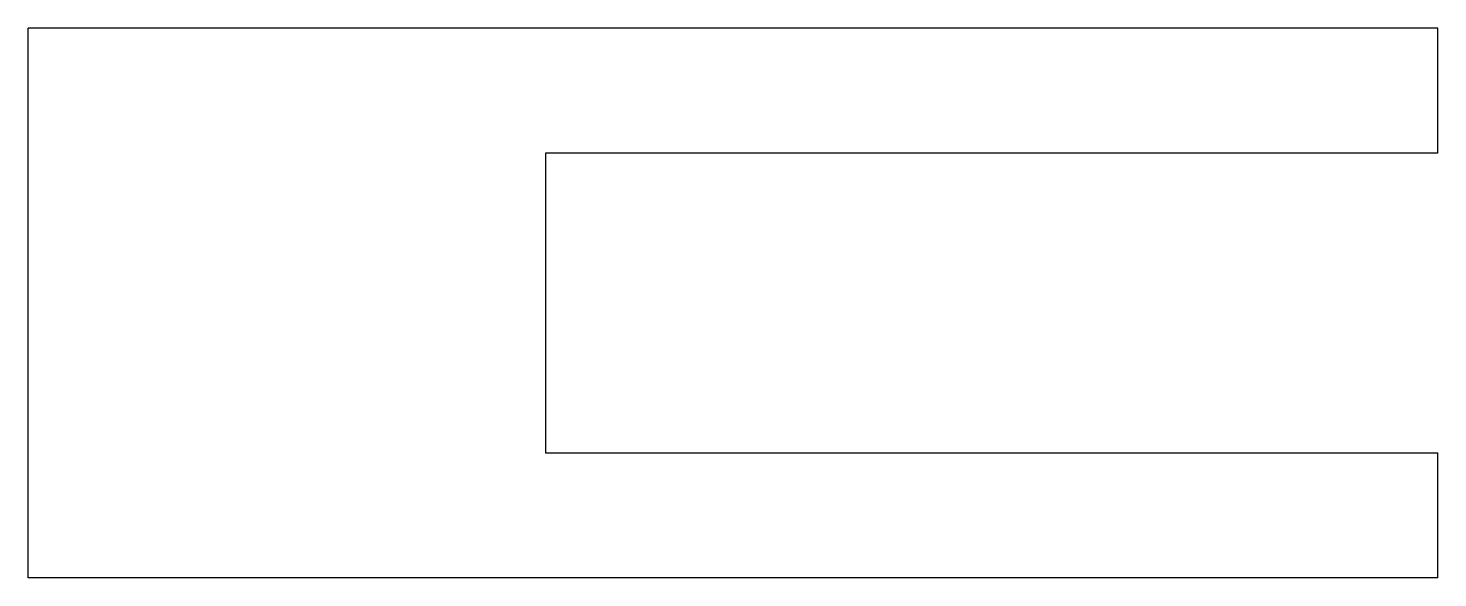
# Model space of a CAD drawing. Header units: metres. Extents: x -40.7 to 15.7, y -22 to 0.
import ezdxf

# ---------------------------------------------------------------- set-up
doc = ezdxf.new("R2010")
doc.units = ezdxf.units.M

msp = doc.modelspace()

# ---------------------------------------------------------------- linework, layer by layer
for points in [[(15.7, 0), (14.572, 0), (13.444, 0), (12.316, 0), (11.188, 0), (10.06, 0), (8.932, 0), (7.804, 0), (6.676, 0), (5.548, 0), (4.42, 0), (3.292, 0), (2.164, 0), (1.036, 0), (-0.092, 0), (-1.22, 0), (-2.348, 0), (-3.476, 0), (-4.604, 0), (-5.732, 0), (-6.86, 0), (-7.988, 0), (-9.116, 0), (-10.244, 0), (-11.372, 0), (-12.5, 0), (-13.628, 0), (-14.756, 0), (-15.884, 0), (-17.012, 0), (-18.14, 0), (-19.268, 0), (-20.396, 0), (-21.524, 0), (-22.652, 0), (-23.78, 0), (-24.908, 0), (-26.036, 0), (-27.164, 0), (-28.292, 0), (-29.42, 0), (-30.548, 0), (-31.676, 0), (-32.804, 0), (-33.932, 0), (-35.06, 0), (-36.188, 0), (-37.316, 0), (-38.444, 0), (-39.572, 0), (-40.7, 0)], [(-40.7, -22), (-40.7, -21.56), (-40.7, -21.12), (-40.7, -20.68), (-40.7, -20.24), (-40.7, -19.8), (-40.7, -19.36), (-40.7, -18.92), (-40.7, -18.48), (-40.7, -18.04), (-40.7, -17.6), (-40.7, -17.16), (-40.7, -16.72), (-40.7, -16.28), (-40.7, -15.84), (-40.7, -15.4), (-40.7, -14.96), (-40.7, -14.52), (-40.7, -14.08), (-40.7, -13.64), (-40.7, -13.2), (-40.7, -12.76), (-40.7, -12.32), (-40.7, -11.88), (-40.7, -11.44), (-40.7, -11), (-40.7, -10.56), (-40.7, -10.12), (-40.7, -9.68), (-40.7, -9.24), (-40.7, -8.8), (-40.7, -8.36), (-40.7, -7.92), (-40.7, -7.48), (-40.7, -7.04), (-40.7, -6.6), (-40.7, -6.16), (-40.7, -5.72), (-40.7, -5.28), (-40.7, -4.84), (-40.7, -4.4), (-40.7, -3.96), (-40.7, -3.52), (-40.7, -3.08), (-40.7, -2.64), (-40.7, -2.2), (-40.7, -1.76), (-40.7, -1.32), (-40.7, -0.88), (-40.7, -0.44), (-40.7, 0)], [(15.7, -5), (15.7, -4.9), (15.7, -4.8), (15.7, -4.7), (15.7, -4.6), (15.7, -4.5), (15.7, -4.4), (15.7, -4.3), (15.7, -4.2), (15.7, -4.1), (15.7, -4), (15.7, -3.9), (15.7, -3.8), (15.7, -3.7), (15.7, -3.6), (15.7, -3.5), (15.7, -3.4), (15.7, -3.3), (15.7, -3.2), (15.7, -3.1), (15.7, -3), (15.7, -2.9), (15.7, -2.8), (15.7, -2.7), (15.7, -2.6), (15.7, -2.5), (15.7, -2.4), (15.7, -2.3), (15.7, -2.2), (15.7, -2.1), (15.7, -2), (15.7, -1.9), (15.7, -1.8), (15.7, -1.7), (15.7, -1.6), (15.7, -1.5), (15.7, -1.4), (15.7, -1.3), (15.7, -1.2), (15.7, -1.1), (15.7, -1), (15.7, -0.9), (15.7, -0.8), (15.7, -0.7), (15.7, -0.6), (15.7, -0.5), (15.7, -0.4), (15.7, -0.3), (15.7, -0.2), (15.7, -0.1), (15.7, 0)], [(15.7, -5), (14.986, -5), (14.272, -5), (13.558, -5), (12.844, -5), (12.13, -5), (11.416, -5), (10.702, -5), (9.988, -5), (9.274, -5), (8.56, -5), (7.846, -5), (7.132, -5), (6.418, -5), (5.704, -5), (4.99, -5), (4.276, -5), (3.562, -5), (2.848, -5), (2.134, -5), (1.42, -5), (0.706, -5), (-0.008, -5), (-0.722, -5), (-1.436, -5), (-2.15, -5), (-2.864, -5), (-3.578, -5), (-4.292, -5), (-5.006, -5), (-5.72, -5), (-6.434, -5), (-7.148, -5), (-7.862, -5), (-8.576, -5), (-9.29, -5), (-10.004, -5), (-10.718, -5), (-11.432, -5), (-12.146, -5), (-12.86, -5), (-13.574, -5), (-14.288, -5), (-15.002, -5), (-15.716, -5), (-16.43, -5), (-17.144, -5), (-17.858, -5), (-18.572, -5), (-19.286, -5), (-20, -5)], [(-20, -5), (-20, -5.24), (-20, -5.48), (-20, -5.72), (-20, -5.96), (-20, -6.2), (-20, -6.44), (-20, -6.68), (-20, -6.92), (-20, -7.16), (-20, -7.4), (-20, -7.64), (-20, -7.88), (-20, -8.12), (-20, -8.36), (-20, -8.6), (-20, -8.84), (-20, -9.08), (-20, -9.32), (-20, -9.56), (-20, -9.8), (-20, -10.04), (-20, -10.28), (-20, -10.52), (-20, -10.76), (-20, -11), (-20, -11.24), (-20, -11.48), (-20, -11.72), (-20, -11.96), (-20, -12.2), (-20, -12.44), (-20, -12.68), (-20, -12.92), (-20, -13.16), (-20, -13.4), (-20, -13.64), (-20, -13.88), (-20, -14.12), (-20, -14.36), (-20, -14.6), (-20, -14.84), (-20, -15.08), (-20, -15.32), (-20, -15.56), (-20, -15.8), (-20, -16.04), (-20, -16.28), (-20, -16.52), (-20, -16.76), (-20, -17)], [(-20, -17), (-19.286, -17), (-18.572, -17), (-17.858, -17), (-17.144, -17), (-16.43, -17), (-15.716, -17), (-15.002, -17), (-14.288, -17), (-13.574, -17), (-12.86, -17), (-12.146, -17), (-11.432, -17), (-10.718, -17), (-10.004, -17), (-9.29, -17), (-8.576, -17), (-7.862, -17), (-7.148, -17), (-6.434, -17), (-5.72, -17), (-5.006, -17), (-4.292, -17), (-3.578, -17), (-2.864, -17), (-2.15, -17), (-1.436, -17), (-0.722, -17), (-0.008, -17), (0.706, -17), (1.42, -17), (2.134, -17), (2.848, -17), (3.562, -17), (4.276, -17), (4.99, -17), (5.704, -17), (6.418, -17), (7.132, -17), (7.846, -17), (8.56, -17), (9.274, -17), (9.988, -17), (10.702, -17), (11.416, -17), (12.13, -17), (12.844, -17), (13.558, -17), (14.272, -17), (14.986, -17), (15.7, -17)], [(15.7, -22), (15.7, -21.9), (15.7, -21.8), (15.7, -21.7), (15.7, -21.6), (15.7, -21.5), (15.7, -21.4), (15.7, -21.3), (15.7, -21.2), (15.7, -21.1), (15.7, -21), (15.7, -20.9), (15.7, -20.8), (15.7, -20.7), (15.7, -20.6), (15.7, -20.5), (15.7, -20.4), (15.7, -20.3), (15.7, -20.2), (15.7, -20.1), (15.7, -20), (15.7, -19.9), (15.7, -19.8), (15.7, -19.7), (15.7, -19.6), (15.7, -19.5), (15.7, -19.4), (15.7, -19.3), (15.7, -19.2), (15.7, -19.1), (15.7, -19), (15.7, -18.9), (15.7, -18.8), (15.7, -18.7), (15.7, -18.6), (15.7, -18.5), (15.7, -18.4), (15.7, -18.3), (15.7, -18.2), (15.7, -18.1), (15.7, -18), (15.7, -17.9), (15.7, -17.8), (15.7, -17.7), (15.7, -17.6), (15.7, -17.5), (15.7, -17.4), (15.7, -17.3), (15.7, -17.2), (15.7, -17.1), (15.7, -17)], [(15.7, -22), (14.572, -22), (13.444, -22), (12.316, -22), (11.188, -22), (10.06, -22), (8.932, -22), (7.804, -22), (6.676, -22), (5.548, -22), (4.42, -22), (3.292, -22), (2.164, -22), (1.036, -22), (-0.092, -22), (-1.22, -22), (-2.348, -22), (-3.476, -22), (-4.604, -22), (-5.732, -22), (-6.86, -22), (-7.988, -22), (-9.116, -22), (-10.244, -22), (-11.372, -22), (-12.5, -22), (-13.628, -22), (-14.756, -22), (-15.884, -22), (-17.012, -22), (-18.14, -22), (-19.268, -22), (-20.396, -22), (-21.524, -22), (-22.652, -22), (-23.78, -22), (-24.908, -22), (-26.036, -22), (-27.164, -22), (-28.292, -22), (-29.42, -22), (-30.548, -22), (-31.676, -22), (-32.804, -22), (-33.932, -22), (-35.06, -22), (-36.188, -22), (-37.316, -22), (-38.444, -22), (-39.572, -22), (-40.7, -22)]]:
    msp.add_lwpolyline(points)

doc.saveas('drawing.dxf')
